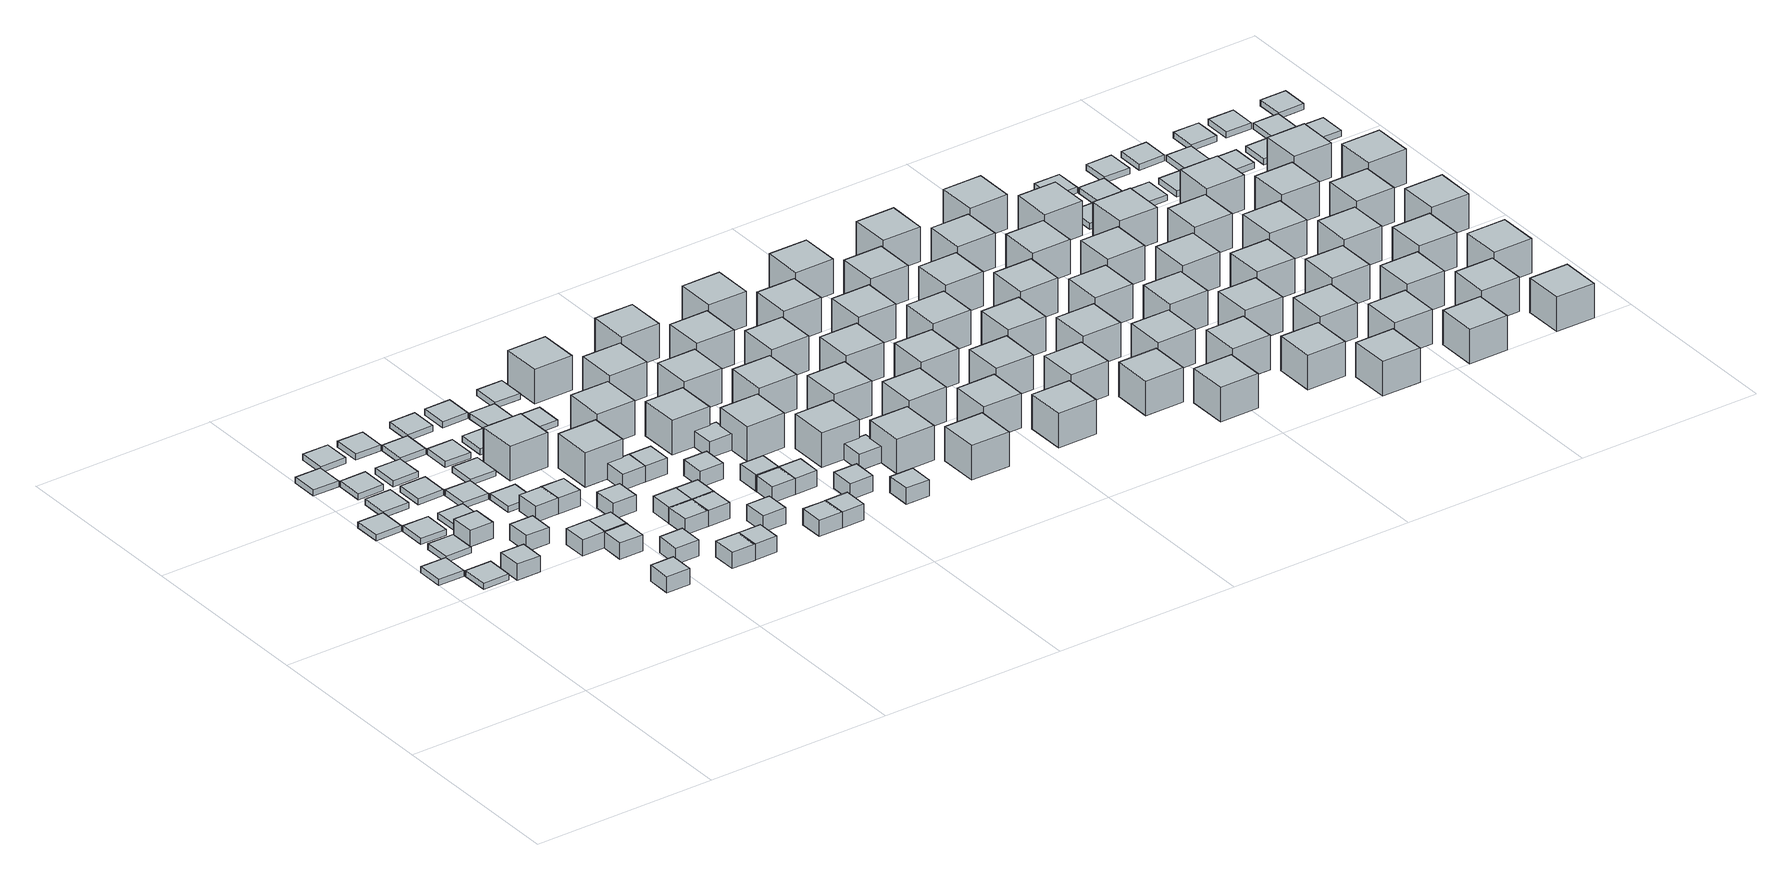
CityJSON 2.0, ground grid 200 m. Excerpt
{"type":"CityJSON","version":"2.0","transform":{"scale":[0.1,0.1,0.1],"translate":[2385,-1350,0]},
"CityObjects":{
"object1":{"type":"GenericCityObject","geometry":[{"type":"Solid","lod":"1","boundaries":[[[[0,1,2,3]],[[4,5,1,0]],[[5,6,2,1]],[[6,7,3,2]],[[7,4,0,3]],[[7,6,5,4]]]]}]},
"object2":{"type":"GenericCityObject","geometry":[{"type":"Solid","lod":"1","boundaries":[[[[8,9,10,11]],[[12,13,9,8]],[[13,14,10,9]],[[14,15,11,10]],[[15,12,8,11]],[[15,14,13,12]]]]}]},
"object3":{"type":"GenericCityObject","geometry":[{"type":"Solid","lod":"1","boundaries":[[[[16,17,18,19]],[[20,21,17,16]],[[21,22,18,17]],[[22,23,19,18]],[[23,20,16,19]],[[23,22,21,20]]]]}]},
"object4":{"type":"GenericCityObject","geometry":[{"type":"Solid","lod":"1","boundaries":[[[[24,25,26,27]],[[28,29,25,24]],[[29,30,26,25]],[[30,31,27,26]],[[31,28,24,27]],[[31,30,29,28]]]]}]},
"object5":{"type":"GenericCityObject","geometry":[{"type":"Solid","lod":"1","boundaries":[[[[32,33,34,35]],[[36,37,33,32]],[[37,38,34,33]],[[38,39,35,34]],[[39,36,32,35]],[[39,38,37,36]]]]}]},
"object6":{"type":"GenericCityObject","geometry":[{"type":"Solid","lod":"1","boundaries":[[[[40,41,42,43]],[[44,45,41,40]],[[45,46,42,41]],[[46,47,43,42]],[[47,44,40,43]],[[47,46,45,44]]]]}]},
"object7":{"type":"GenericCityObject","geometry":[{"type":"Solid","lod":"1","boundaries":[[[[48,49,50,51]],[[52,53,49,48]],[[53,54,50,49]],[[54,55,51,50]],[[55,52,48,51]],[[55,54,53,52]]]]}]},
"object8":{"type":"GenericCityObject","geometry":[{"type":"Solid","lod":"1","boundaries":[[[[56,57,58,59]],[[60,61,57,56]],[[61,62,58,57]],[[62,63,59,58]],[[63,60,56,59]],[[63,62,61,60]]]]}]},
"object9":{"type":"GenericCityObject","geometry":[{"type":"Solid","lod":"1","boundaries":[[[[64,65,66,67]],[[68,69,65,64]],[[69,70,66,65]],[[70,71,67,66]],[[71,68,64,67]],[[71,70,69,68]]]]}]},
"object10":{"type":"GenericCityObject","geometry":[{"type":"Solid","lod":"1","boundaries":[[[[72,73,74,75]],[[76,77,73,72]],[[77,78,74,73]],[[78,79,75,74]],[[79,76,72,75]],[[79,78,77,76]]]]}]},
"object11":{"type":"GenericCityObject","geometry":[{"type":"Solid","lod":"1","boundaries":[[[[80,81,82,83]],[[84,85,81,80]],[[85,86,82,81]],[[86,87,83,82]],[[87,84,80,83]],[[87,86,85,84]]]]}]},
"object12":{"type":"GenericCityObject","geometry":[{"type":"Solid","lod":"1","boundaries":[[[[88,89,90,91]],[[92,93,89,88]],[[93,94,90,89]],[[94,95,91,90]],[[95,92,88,91]],[[95,94,93,92]]]]}]},
"object13":{"type":"GenericCityObject","geometry":[{"type":"Solid","lod":"1","boundaries":[[[[96,97,98,99]],[[100,101,97,96]],[[101,102,98,97]],[[102,103,99,98]],[[103,100,96,99]],[[103,102,101,100]]]]}]},
"object14":{"type":"GenericCityObject","geometry":[{"type":"Solid","lod":"1","boundaries":[[[[104,105,106,107]],[[108,109,105,104]],[[109,110,106,105]],[[110,111,107,106]],[[111,108,104,107]],[[111,110,109,108]]]]}]},
"object15":{"type":"GenericCityObject","geometry":[{"type":"Solid","lod":"1","boundaries":[[[[112,113,114,115]],[[116,117,113,112]],[[117,118,114,113]],[[118,119,115,114]],[[119,116,112,115]],[[119,118,117,116]]]]}]},
"object16":{"type":"GenericCityObject","geometry":[{"type":"Solid","lod":"1","boundaries":[[[[120,121,122,123]],[[124,125,121,120]],[[125,126,122,121]],[[126,127,123,122]],[[127,124,120,123]],[[127,126,125,124]]]]}]},
"object17":{"type":"GenericCityObject","geometry":[{"type":"Solid","lod":"1","boundaries":[[[[128,129,130,131]],[[132,133,129,128]],[[133,134,130,129]],[[134,135,131,130]],[[135,132,128,131]],[[135,134,133,132]]]]}]},
"object18":{"type":"GenericCityObject","geometry":[{"type":"Solid","lod":"1","boundaries":[[[[136,137,138,139]],[[140,141,137,136]],[[141,142,138,137]],[[142,143,139,138]],[[143,140,136,139]],[[143,142,141,140]]]]}]},
"object19":{"type":"GenericCityObject","geometry":[{"type":"Solid","lod":"1","boundaries":[[[[144,145,146,147]],[[148,149,145,144]],[[149,150,146,145]],[[150,151,147,146]],[[151,148,144,147]],[[151,150,149,148]]]]}]},
"object20":{"type":"GenericCityObject","geometry":[{"type":"Solid","lod":"1","boundaries":[[[[152,153,154,155]],[[156,157,153,152]],[[157,158,154,153]],[[158,159,155,154]],[[159,156,152,155]],[[159,158,157,156]]]]}]},
"object21":{"type":"GenericCityObject","geometry":[{"type":"Solid","lod":"1","boundaries":[[[[160,161,162,163]],[[164,165,161,160]],[[165,166,162,161]],[[166,167,163,162]],[[167,164,160,163]],[[167,166,165,164]]]]}]},
"object22":{"type":"GenericCityObject","geometry":[{"type":"Solid","lod":"1","boundaries":[[[[168,169,170,171]],[[172,173,169,168]],[[173,174,170,169]],[[174,175,171,170]],[[175,172,168,171]],[[175,174,173,172]]]]}]},
"object23":{"type":"GenericCityObject","geometry":[{"type":"Solid","lod":"1","boundaries":[[[[176,177,178,179]],[[180,181,177,176]],[[181,182,178,177]],[[182,183,179,178]],[[183,180,176,179]],[[183,182,181,180]]]]}]},
"object24":{"type":"GenericCityObject","geometry":[{"type":"Solid","lod":"1","boundaries":[[[[184,185,186,187]],[[188,189,185,184]],[[189,190,186,185]],[[190,191,187,186]],[[191,188,184,187]],[[191,190,189,188]]]]}]},
"object25":{"type":"GenericCityObject","geometry":[{"type":"Solid","lod":"1","boundaries":[[[[192,193,194,195]],[[196,197,193,192]],[[197,198,194,193]],[[198,199,195,194]],[[199,196,192,195]],[[199,198,197,196]]]]}]},
"object26":{"type":"GenericCityObject","geometry":[{"type":"Solid","lod":"1","boundaries":[[[[200,201,202,203]],[[204,205,201,200]],[[205,206,202,201]],[[206,207,203,202]],[[207,204,200,203]],[[207,206,205,204]]]]}]},
"object27":{"type":"GenericCityObject","geometry":[{"type":"Solid","lod":"1","boundaries":[[[[208,209,210,211]],[[212,213,209,208]],[[213,214,210,209]],[[214,215,211,210]],[[215,212,208,211]],[[215,214,213,212]]]]}]},
"object28":{"type":"GenericCityObject","geometry":[{"type":"Solid","lod":"1","boundaries":[[[[216,217,218,219]],[[220,221,217,216]],[[221,222,218,217]],[[222,223,219,218]],[[223,220,216,219]],[[223,222,221,220]]]]}]},
"object29":{"type":"GenericCityObject","geometry":[{"type":"Solid","lod":"1","boundaries":[[[[224,225,226,227]],[[228,229,225,224]],[[229,230,226,225]],[[230,231,227,226]],[[231,228,224,227]],[[231,230,229,228]]]]}]},
"object30":{"type":"GenericCityObject","geometry":[{"type":"Solid","lod":"1","boundaries":[[[[232,233,234,235]],[[236,237,233,232]],[[237,238,234,233]],[[238,239,235,234]],[[239,236,232,235]],[[239,238,237,236]]]]}]},
"object31":{"type":"GenericCityObject","geometry":[{"type":"Solid","lod":"1","boundaries":[[[[240,241,242,243]],[[244,245,241,240]],[[245,246,242,241]],[[246,247,243,242]],[[247,244,240,243]],[[247,246,245,244]]]]}]},
"object32":{"type":"GenericCityObject","geometry":[{"type":"Solid","lod":"1","boundaries":[[[[248,249,250,251]],[[252,253,249,248]],[[253,254,250,249]],[[254,255,251,250]],[[255,252,248,251]],[[255,254,253,252]]]]}]},
"object33":{"type":"GenericCityObject","geometry":[{"type":"Solid","lod":"1","boundaries":[[[[256,257,258,259]],[[260,261,257,256]],[[261,262,258,257]],[[262,263,259,258]],[[263,260,256,259]],[[263,262,261,260]]]]}]},
"object34":{"type":"GenericCityObject","geometry":[{"type":"Solid","lod":"1","boundaries":[[[[264,265,266,267]],[[268,269,265,264]],[[269,270,266,265]],[[270,271,267,266]],[[271,268,264,267]],[[271,270,269,268]]]]}]},
"object35":{"type":"GenericCityObject","geometry":[{"type":"Solid","lod":"1","boundaries":[[[[272,273,274,275]],[[276,277,273,272]],[[277,278,274,273]],[[278,279,275,274]],[[279,276,272,275]],[[279,278,277,276]]]]}]},
"object36":{"type":"GenericCityObject","geometry":[{"type":"Solid","lod":"1","boundaries":[[[[280,281,282,283]],[[284,285,281,280]],[[285,286,282,281]],[[286,287,283,282]],[[287,284,280,283]],[[287,286,285,284]]]]}]},
"object37":{"type":"GenericCityObject","geometry":[{"type":"Solid","lod":"1","boundaries":[[[[288,289,290,291]],[[292,293,289,288]],[[293,294,290,289]],[[294,295,291,290]],[[295,292,288,291]],[[295,294,293,292]]]]}]},
"object38":{"type":"GenericCityObject","geometry":[{"type":"Solid","lod":"1","boundaries":[[[[296,297,298,299]],[[300,301,297,296]],[[301,302,298,297]],[[302,303,299,298]],[[303,300,296,299]],[[303,302,301,300]]]]}]},
"object39":{"type":"GenericCityObject","geometry":[{"type":"Solid","lod":"1","boundaries":[[[[304,305,306,307]],[[308,309,305,304]],[[309,310,306,305]],[[310,311,307,306]],[[311,308,304,307]],[[311,310,309,308]]]]}]},
"object40":{"type":"GenericCityObject","geometry":[{"type":"Solid","lod":"1","boundaries":[[[[312,313,314,315]],[[316,317,313,312]],[[317,318,314,313]],[[318,319,315,314]],[[319,316,312,315]],[[319,318,317,316]]]]}]},
"object41":{"type":"GenericCityObject","geometry":[{"type":"Solid","lod":"1","boundaries":[[[[320,321,322,323]],[[324,325,321,320]],[[325,326,322,321]],[[326,327,323,322]],[[327,324,320,323]],[[327,326,325,324]]]]}]},
"object42":{"type":"GenericCityObject","geometry":[{"type":"Solid","lod":"1","boundaries":[[[[328,329,330,331]],[[332,333,329,328]],[[333,334,330,329]],[[334,335,331,330]],[[335,332,328,331]],[[335,334,333,332]]]]}]},
"object43":{"type":"GenericCityObject","geometry":[{"type":"Solid","lod":"1","boundaries":[[[[336,337,338,339]],[[340,341,337,336]],[[341,342,338,337]],[[342,343,339,338]],[[343,340,336,339]],[[343,342,341,340]]]]}]},
"object44":{"type":"GenericCityObject","geometry":[{"type":"Solid","lod":"1","boundaries":[[[[344,345,346,347]],[[348,349,345,344]],[[349,350,346,345]],[[350,351,347,346]],[[351,348,344,347]],[[351,350,349,348]]]]}]},
"object45":{"type":"GenericCityObject","geometry":[{"type":"Solid","lod":"1","boundaries":[[[[352,353,354,355]],[[356,357,353,352]],[[357,358,354,353]],[[358,359,355,354]],[[359,356,352,355]],[[359,358,357,356]]]]}]},
"object46":{"type":"GenericCityObject","geometry":[{"type":"Solid","lod":"1","boundaries":[[[[360,361,362,363]],[[364,365,361,360]],[[365,366,362,361]],[[366,367,363,362]],[[367,364,360,363]],[[367,366,365,364]]]]}]},
"object47":{"type":"GenericCityObject","geometry":[{"type":"Solid","lod":"1","boundaries":[[[[368,369,370,371]],[[372,373,369,368]],[[373,374,370,369]],[[374,375,371,370]],[[375,372,368,371]],[[375,374,373,372]]]]}]},
"object48":{"type":"GenericCityObject","geometry":[{"type":"Solid","lod":"1","boundaries":[[[[376,377,378,379]],[[380,381,377,376]],[[381,382,378,377]],[[382,383,379,378]],[[383,380,376,379]],[[383,382,381,380]]]]}]},
"object49":{"type":"GenericCityObject","geometry":[{"type":"Solid","lod":"1","boundaries":[[[[384,385,386,387]],[[388,389,385,384]],[[389,390,386,385]],[[390,391,387,386]],[[391,388,384,387]],[[391,390,389,388]]]]}]},
"object50":{"type":"GenericCityObject","geometry":[{"type":"Solid","lod":"1","boundaries":[[[[392,393,394,395]],[[396,397,393,392]],[[397,398,394,393]],[[398,399,395,394]],[[399,396,392,395]],[[399,398,397,396]]]]}]},
"object51":{"type":"GenericCityObject","geometry":[{"type":"Solid","lod":"1","boundaries":[[[[400,401,402,403]],[[404,405,401,400]],[[405,406,402,401]],[[406,407,403,402]],[[407,404,400,403]],[[407,406,405,404]]]]}]},
"object52":{"type":"GenericCityObject","geometry":[{"type":"Solid","lod":"1","boundaries":[[[[408,409,410,411]],[[412,413,409,408]],[[413,414,410,409]],[[414,415,411,410]],[[415,412,408,411]],[[415,414,413,412]]]]}]},
"object53":{"type":"GenericCityObject","geometry":[{"type":"Solid","lod":"1","boundaries":[[[[416,417,418,419]],[[420,421,417,416]],[[421,422,418,417]],[[422,423,419,418]],[[423,420,416,419]],[[423,422,421,420]]]]}]},
"object54":{"type":"GenericCityObject","geometry":[{"type":"Solid","lod":"1","boundaries":[[[[424,425,426,427]],[[428,429,425,424]],[[429,430,426,425]],[[430,431,427,426]],[[431,428,424,427]],[[431,430,429,428]]]]}]},
"object55":{"type":"GenericCityObject","geometry":[{"type":"Solid","lod":"1","boundaries":[[[[432,433,434,435]],[[436,437,433,432]],[[437,438,434,433]],[[438,439,435,434]],[[439,436,432,435]],[[439,438,437,436]]]]}]},
"object56":{"type":"GenericCityObject","geometry":[{"type":"Solid","lod":"1","boundaries":[[[[440,441,442,443]],[[444,445,441,440]],[[445,446,442,441]],[[446,447,443,442]],[[447,444,440,443]],[[447,446,445,444]]]]}]},
"object57":{"type":"GenericCityObject","geometry":[{"type":"Solid","lod":"1","boundaries":[[[[448,449,450,451]],[[452,453,449,448]],[[453,454,450,449]],[[454,455,451,450]],[[455,452,448,451]],[[455,454,453,452]]]]}]},
"object58":{"type":"GenericCityObject","geometry":[{"type":"Solid","lod":"1","boundaries":[[[[456,457,458,459]],[[460,461,457,456]],[[461,462,458,457]],[[462,463,459,458]],[[463,460,456,459]],[[463,462,461,460]]]]}]},
"object59":{"type":"GenericCityObject","geometry":[{"type":"Solid","lod":"1","boundaries":[[[[464,465,466,467]],[[468,469,465,464]],[[469,470,466,465]],[[470,471,467,466]],[[471,468,464,467]],[[471,470,469,468]]]]}]},
"object60":{"type":"GenericCityObject","geometry":[{"type":"Solid","lod":"1","boundaries":[[[[472,473,474,475]],[[476,477,473,472]],[[477,478,474,473]],[[478,479,475,474]],[[479,476,472,475]],[[479,478,477,476]]]]}]},
"object61":{"type":"GenericCityObject","geometry":[{"type":"Solid","lod":"1","boundaries":[[[[480,481,482,483]],[[484,485,481,480]],[[485,486,482,481]],[[486,487,483,482]],[[487,484,480,483]],[[487,486,485,484]]]]}]},
"object62":{"type":"GenericCityObject","geometry":[{"type":"Solid","lod":"1","boundaries":[[[[488,489,490,491]],[[492,493,489,488]],[[493,494,490,489]],[[494,495,491,490]],[[495,492,488,491]],[[495,494,493,492]]]]}]},
"object63":{"type":"GenericCityObject","geometry":[{"type":"Solid","lod":"1","boundaries":[[[[496,497,498,499]],[[500,501,497,496]],[[501,502,498,497]],[[502,503,499,498]],[[503,500,496,499]],[[503,502,501,500]]]]}]},
"object64":{"type":"GenericCityObject","geometry":[{"type":"Solid","lod":"1","boundaries":[[[[504,505,506,507]],[[508,509,505,504]],[[509,510,506,505]],[[510,511,507,506]],[[511,508,504,507]],[[511,510,509,508]]]]}]},
"object65":{"type":"GenericCityObject","geometry":[{"type":"Solid","lod":"1","boundaries":[[[[512,513,514,515]],[[516,517,513,512]],[[517,518,514,513]],[[518,519,515,514]],[[519,516,512,515]],[[519,518,517,516]]]]}]},
"object66":{"type":"GenericCityObject","geometry":[{"type":"Solid","lod":"1","boundaries":[[[[520,521,522,523]],[[524,525,521,520]],[[525,526,522,521]],[[526,527,523,522]],[[527,524,520,523]],[[527,526,525,524]]]]}]},
"object67":{"type":"GenericCityObject","geometry":[{"type":"Solid","lod":"1","boundaries":[[[[528,529,530,531]],[[532,533,529,528]],[[533,534,530,529]],[[534,535,531,530]],[[535,532,528,531]],[[535,534,533,532]]]]}]},
"object68":{"type":"GenericCityObject","geometry":[{"type":"Solid","lod":"1","boundaries":[[[[536,537,538,539]],[[540,541,537,536]],[[541,542,538,537]],[[542,543,539,538]],[[543,540,536,539]],[[543,542,541,540]]]]}]},
"object69":{"type":"GenericCityObject","geometry":[{"type":"Solid","lod":"1","boundaries":[[[[544,545,546,547]],[[548,549,545,544]],[[549,550,546,545]],[[550,551,547,546]],[[551,548,544,547]],[[551,550,549,548]]]]}]},
"object70":{"type":"GenericCityObject","geometry":[{"type":"Solid","lod":"1","boundaries":[[[[552,553,554,555]],[[556,557,553,552]],[[557,558,554,553]],[[558,559,555,554]],[[559,556,552,555]],[[559,558,557,556]]]]}]},
"object71":{"type":"GenericCityObject","geometry":[{"type":"Solid","lod":"1","boundaries":[[[[560,561,562,563]],[[564,565,561,560]],[[565,566,562,561]],[[566,567,563,562]],[[567,564,560,563]],[[567,566,565,564]]]]}]},
"object72":{"type":"GenericCityObject","geometry":[{"type":"Solid","lod":"1","boundaries":[[[[568,569,570,571]],[[572,573,569,568]],[[573,574,570,569]],[[574,575,571,570]],[[575,572,568,571]],[[575,574,573,572]]]]}]},
"object73":{"type":"GenericCityObject","geometry":[{"type":"Solid","lod":"1","boundaries":[[[[576,577,578,579]],[[580,581,577,576]],[[581,582,578,577]],[[582,583,579,578]],[[583,580,576,579]],[[583,582,581,580]]]]}]},
"object74":{"type":"GenericCityObject","geometry":[{"type":"Solid","lod":"1","boundaries":[[[[584,585,586,587]],[[588,589,585,584]],[[589,590,586,585]],[[590,591,587,586]],[[591,588,584,587]],[[591,590,589,588]]]]}]},
"object75":{"type":"GenericCityObject","geometry":[{"type":"Solid","lod":"1","boundaries":[[[[592,593,594,595]],[[596,597,593,592]],[[597,598,594,593]],[[598,599,595,594]],[[599,596,592,595]],[[599,598,597,596]]]]}]},
"object76":{"type":"GenericCityObject","geometry":[{"type":"Solid","lod":"1","boundaries":[[[[600,601,602,603]],[[604,605,601,600]],[[605,606,602,601]],[[606,607,603,602]],[[607,604,600,603]],[[607,606,605,604]]]]}]},
"object77":{"type":"GenericCityObject","geometry":[{"type":"Solid","lod":"1","boundaries":[[[[608,609,610,611]],[[612,613,609,608]],[[613,614,610,609]],[[614,615,611,610]],[[615,612,608,611]],[[615,614,613,612]]]]}]},
"object78":{"type":"GenericCityObject","geometry":[{"type":"Solid","lod":"1","boundaries":[[[[616,617,618,619]],[[620,621,617,616]],[[621,622,618,617]],[[622,623,619,618]],[[623,620,616,619]],[[623,622,621,620]]]]}]},
"object79":{"type":"GenericCityObject","geometry":[{"type":"Solid","lod":"1","boundaries":[[[[624,625,626,627]],[[628,629,625,624]],[[629,630,626,625]],[[630,631,627,626]],[[631,628,624,627]],[[631,630,629,628]]]]}]},
"object80":{"type":"GenericCityObject","geometry":[{"type":"Solid","lod":"1","boundaries":[[[[632,633,634,635]],[[636,637,633,632]],[[637,638,634,633]],[[638,639,635,634]],[[639,636,632,635]],[[639,638,637,636]]]]}]},
"object81":{"type":"GenericCityObject","geometry":[{"type":"Solid","lod":"1","boundaries":[[[[640,641,642,643]],[[644,645,641,640]],[[645,646,642,641]],[[646,647,643,642]],[[647,644,640,643]],[[647,646,645,644]]]]}]},
"object82":{"type":"GenericCityObject","geometry":[{"type":"Solid","lod":"1","boundaries":[[[[648,649,650,651]],[[652,653,649,648]],[[653,654,650,649]],[[654,655,651,650]],[[655,652,648,651]],[[655,654,653,652]]]]}]},
"object83":{"type":"GenericCityObject","geometry":[{"type":"Solid","lod":"1","boundaries":[[[[656,657,658,659]],[[660,661,657,656]],[[661,662,658,657]],[[662,663,659,658]],[[663,660,656,659]],[[663,662,661,660]]]]}]},
"object84":{"type":"GenericCityObject","geometry":[{"type":"Solid","lod":"1","boundaries":[[[[664,665,666,667]],[[668,669,665,664]],[[669,670,666,665]],[[670,671,667,666]],[[671,668,664,667]],[[671,670,669,668]]]]}]},
"object85":{"type":"GenericCityObject","geometry":[{"type":"Solid","lod":"1","boundaries":[[[[672,673,674,675]],[[676,677,673,672]],[[677,678,674,673]],[[678,679,675,674]],[[679,676,672,675]],[[679,678,677,676]]]]}]},
"object86":{"type":"GenericCityObject","geometry":[{"type":"Solid","lod":"1","boundaries":[[[[680,681,682,683]],[[684,685,681,680]],[[685,686,682,681]],[[686,687,683,682]],[[687,684,680,683]],[[687,686,685,684]]]]}]},
"object87":{"type":"GenericCityObject","geometry":[{"type":"Solid","lod":"1","boundaries":[[[[688,689,690,691]],[[692,693,689,688]],[[693,694,690,689]],[[694,695,691,690]],[[695,692,688,691]],[[695,694,693,692]]]]}]},
"object88":{"type":"GenericCityObject","geometry":[{"type":"Solid","lod":"1","boundaries":[[[[696,697,698,699]],[[700,701,697,696]],[[701,702,698,697]],[[702,703,699,698]],[[703,700,696,699]],[[703,702,701,700]]]]}]},
"object89":{"type":"GenericCityObject","geometry":[{"type":"Solid","lod":"1","boundaries":[[[[704,705,706,707]],[[708,709,705,704]],[[709,710,706,705]],[[710,711,707,706]],[[711,708,704,707]],[[711,710,709,708]]]]}]},
"object90":{"type":"GenericCityObject","geometry":[{"type":"Solid","lod":"1","boundaries":[[[[712,713,714,715]],[[716,717,713,712]],[[717,718,714,713]],[[718,719,715,714]],[[719,716,712,715]],[[719,718,717,716]]]]}]},
"object91":{"type":"GenericCityObject","geometry":[{"type":"Solid","lod":"1","boundaries":[[[[720,721,722,723]],[[724,725,721,720]],[[725,726,722,721]],[[726,727,723,722]],[[727,724,720,723]],[[727,726,725,724]]]]}]},
"object92":{"type":"GenericCityObject","geometry":[{"type":"Solid","lod":"1","boundaries":[[[[728,729,730,731]],[[732,733,729,728]],[[733,734,730,729]],[[734,735,731,730]],[[735,732,728,731]],[[735,734,733,732]]]]}]},
"object93":{"type":"GenericCityObject","geometry":[{"type":"Solid","lod":"1","boundaries":[[[[736,737,738,739]],[[740,741,737,736]],[[741,742,738,737]],[[742,743,739,738]],[[743,740,736,739]],[[743,742,741,740]]]]}]},
"object94":{"type":"GenericCityObject","geometry":[{"type":"Solid","lod":"1","boundaries":[[[[744,745,746,747]],[[748,749,745,744]],[[749,750,746,745]],[[750,751,747,746]],[[751,748,744,747]],[[751,750,749,748]]]]}]},
"object95":{"type":"GenericCityObject","geometry":[{"type":"Solid","lod":"1","boundaries":[[[[752,753,754,755]],[[756,757,753,752]],[[757,758,754,753]],[[758,759,755,754]],[[759,756,752,755]],[[759,758,757,756]]]]}]},
"object96":{"type":"GenericCityObject","geometry":[{"type":"Solid","lod":"1","boundaries":[[[[760,761,762,763]],[[764,765,761,760]],[[765,766,762,761]],[[766,767,763,762]],[[767,764,760,763]],[[767,766,765,764]]]]}]},
"object97":{"type":"GenericCityObject","geometry":[{"type":"Solid","lod":"1","boundaries":[[[[768,769,770,771]],[[772,773,769,768]],[[773,774,770,769]],[[774,775,771,770]],[[775,772,768,771]],[[775,774,773,772]]]]}]},
"object98":{"type":"GenericCityObject","geometry":[{"type":"Solid","lod":"1","boundaries":[[[[776,777,778,779]],[[780,781,777,776]],[[781,782,778,777]],[[782,783,779,778]],[[783,780,776,779]],[[783,782,781,780]]]]}]},
"object99":{"type":"GenericCityObject","geometry":[{"type":"Solid","lod":"1","boundaries":[[[[784,785,786,787]],[[788,789,785,784]],[[789,790,786,785]],[[790,791,787,786]],[[791,788,784,787]],[[791,790,789,788]]]]}]},
"object100":{"type":"GenericCityObject","geometry":[{"type":"Solid","lod":"1","boundaries":[[[[792,793,794,795]],[[796,797,793,792]],[[797,798,794,793]],[[798,799,795,794]],[[799,796,792,795]],[[799,798,797,796]]]]}]},
"object101":{"type":"GenericCityObject","geometry":[{"type":"Solid","lod":"1","boundaries":[[[[800,801,802,803]],[[804,805,801,800]],[[805,806,802,801]],[[806,807,803,802]],[[807,804,800,803]],[[807,806,805,804]]]]}]},
"object102":{"type":"GenericCityObject","geometry":[{"type":"Solid","lod":"1","boundaries":[[[[808,809,810,811]],[[812,813,809,808]],[[813,814,810,809]],[[814,815,811,810]],[[815,812,808,811]],[[815,814,813,812]]]]}]},
"object103":{"type":"GenericCityObject","geometry":[{"type":"Solid","lod":"1","boundaries":[[[[816,817,818,819]],[[820,821,817,816]],[[821,822,818,817]],[[822,823,819,818]],[[823,820,816,819]],[[823,822,821,820]]]]}]},
"object104":{"type":"GenericCityObject","geometry":[{"type":"Solid","lod":"1","boundaries":[[[[824,825,826,827]],[[828,829,825,824]],[[829,830,826,825]],[[830,831,827,826]],[[831,828,824,827]],[[831,830,829,828]]]]}]},
"object105":{"type":"GenericCityObject","geometry":[{"type":"Solid","lod":"1","boundaries":[[[[832,833,834,835]],[[836,837,833,832]],[[837,838,834,833]],[[838,839,835,834]],[[839,836,832,835]],[[839,838,837,836]]]]}]},
"object106":{"type":"GenericCityObject","geometry":[{"type":"Solid","lod":"1","boundaries":[[[[840,841,842,843]],[[844,845,841,840]],[[845,846,842,841]],[[846,847,843,842]],[[847,844,840,843]],[[847,846,845,844]]]]}]},
"object107":{"type":"GenericCityObject","geometry":[{"type":"Solid","lod":"1","boundaries":[[[[848,849,850,851]],[[852,853,849,848]],[[853,854,850,849]],[[854,855,851,850]],[[855,852,848,851]],[[855,854,853,852]]]]}]},
"object108":{"type":"GenericCityObject","geometry":[{"type":"Solid","lod":"1","boundaries":[[[[856,857,858,859]],[[860,861,857,856]],[[861,862,858,857]],[[862,863,859,858]],[[863,860,856,859]],[[863,862,861,860]]]]}]},
"object109":{"type":"GenericCityObject","geometry":[{"type":"Solid","lod":"1","boundaries":[[[[864,865,866,867]],[[868,869,865,864]],[[869,870,866,865]],[[870,871,867,866]],[[871,868,864,867]],[[871,870,869,868]]]]}]},
"object110":{"type":"GenericCityObject","geometry":[{"type":"Solid","lod":"1","boundaries":[[[[872,873,874,875]],[[876,877,873,872]],[[877,878,874,873]],[[878,879,875,874]],[[879,876,872,875]],[[879,878,877,876]]]]}]},
"object111":{"type":"GenericCityObject","geometry":[{"type":"Solid","lod":"1","boundaries":[[[[880,881,882,883]],[[884,885,881,880]],[[885,886,882,881]],[[886,887,883,882]],[[887,884,880,883]],[[887,886,885,884]]]]}]},
"object112":{"type":"GenericCityObject","geometry":[{"type":"Solid","lod":"1","boundaries":[[[[888,889,890,891]],[[892,893,889,888]],[[893,894,890,889]],[[894,895,891,890]],[[895,892,888,891]],[[895,894,893,892]]]]}]},
"object113":{"type":"GenericCityObject","geometry":[{"type":"Solid","lod":"1","boundaries":[[[[896,897,898,899]],[[900,901,897,896]],[[901,902,898,897]],[[902,903,899,898]],[[903,900,896,899]],[[903,902,901,900]]]]}]},
"object114":{"type":"GenericCityObject","geometry":[{"type":"Solid","lod":"1","boundaries":[[[[904,905,906,907]],[[908,909,905,904]],[[909,910,906,905]],[[910,911,907,906]],[[911,908,904,907]],[[911,910,909,908]]]]}]},
"object115":{"type":"GenericCityObject","geometry":[{"type":"Solid","lod":"1","boundaries":[[[[912,913,914,915]],[[916,917,913,912]],[[917,918,914,913]],[[918,919,915,914]],[[919,916,912,915]],[[919,918,917,916]]]]}]},
"object116":{"type":"GenericCityObject","geometry":[{"type":"Solid","lod":"1","boundaries":[[[[920,921,922,923]],[[924,925,921,920]],[[925,926,922,921]],[[926,927,923,922]],[[927,924,920,923]],[[927,926,925,924]]]]}]},
"object117":{"type":"GenericCityObject","geometry":[{"type":"Solid","lod":"1","boundaries":[[[[928,929,930,931]],[[932,933,929,928]],[[933,934,930,929]],[[934,935,931,930]],[[935,932,928,931]],[[935,934,933,932]]]]}]},
"object118":{"type":"GenericCityObject","geometry":[{"type":"Solid","lod":"1","boundaries":[[[[936,937,938,939]],[[940,941,937,936]],[[941,942,938,937]],[[942,943,939,938]],[[943,940,936,939]],[[943,942,941,940]]]]}]},
"object119":{"type":"GenericCityObject","geometry":[{"type":"Solid","lod":"1","boundaries":[[[[944,945,946,947]],[[948,949,945,944]],[[949,950,946,945]],[[950,951,947,946]],[[951,948,944,947]],[[951,950,949,948]]]]}]},
"object120":{"type":"GenericCityObject","geometry":[{"type":"Solid","lod":"1","boundaries":[[[[952,953,954,955]],[[956,957,953,952]],[[957,958,954,953]],[[958,959,955,954]],[[959,956,952,955]],[[959,958,957,956]]]]}]},
"object121":{"type":"GenericCityObject","geometry":[{"type":"Solid","lod":"1","boundaries":[[[[960,961,962,963]],[[964,965,961,960]],[[965,966,962,961]],[[966,967,963,962]],[[967,964,960,963]],[[967,966,965,964]]]]}]},
"object122":{"type":"GenericCityObject","geometry":[{"type":"Solid","lod":"1","boundaries":[[[[968,969,970,971]],[[972,973,969,968]],[[973,974,970,969]],[[974,975,971,970]],[[975,972,968,971]],[[975,974,973,972]]]]}]},
"object123":{"type":"GenericCityObject","geometry":[{"type":"Solid","lod":"1","boundaries":[[[[976,977,978,979]],[[980,981,977,976]],[[981,982,978,977]],[[982,983,979,978]],[[983,980,976,979]],[[983,982,981,980]]]]}]},
"object124":{"type":"GenericCityObject","geometry":[{"type":"Solid","lod":"1","boundaries":[[[[984,985,986,987]],[[988,989,985,984]],[[989,990,986,985]],[[990,991,987,986]],[[991,988,984,987]],[[991,990,989,988]]]]}]},
"object125":{"type":"GenericCityObject","geometry":[{"type":"Solid","lod":"1","boundaries":[[[[992,993,994,995]],[[996,997,993,992]],[[997,998,994,993]],[[998,999,995,994]],[[999,996,992,995]],[[999,998,997,996]]]]}]},
"object126":{"type":"GenericCityObject","geometry":[{"type":"Solid","lod":"1","boundaries":[[[[1000,1001,1002,1003]],[[1004,1005,1001,1000]],[[1005,1006,1002,1001]],[[1006,1007,1003,1002]],[[1007,1004,1000,1003]],[[1007,1006,1005,1004]]]]}]},
"object127":{"type":"GenericCityObject","geometry":[{"type":"Solid","lod":"1","boundaries":[[[[1008,1009,1010,1011]],[[1012,1013,1009,1008]],[[1013,1014,1010,1009]],[[1014,1015,1011,1010]],[[1015,1012,1008,1011]],[[1015,1014,1013,1012]]]]}]},
"object128":{"type":"GenericCityObject","geometry":[{"type":"Solid","lod":"1","boundaries":[[[[1016,1017,1018,1019]],[[1020,1021,1017,1016]],[[1021,1022,1018,1017]],[[1022,1023,1019,1018]],[[1023,1020,1016,1019]],[[1023,1022,1021,1020]]]]}]},
"object129":{"type":"GenericCityObject","geometry":[{"type":"Solid","lod":"1","boundaries":[[[[1024,1025,1026,1027]],[[1028,1029,1025,1024]],[[1029,1030,1026,1025]],[[1030,1031,1027,1026]],[[1031,1028,1024,1027]],[[1031,1030,1029,1028]]]]}]},
"object130":{"type":"GenericCityObject","geometry":[{"type":"Solid","lod":"1","boundaries":[[[[1032,1033,1034,1035]],[[1036,1037,1033,1032]],[[1037,1038,1034,1033]],[[1038,1039,1035,1034]],[[1039,1036,1032,1035]],[[1039,1038,1037,1036]]]]}]},
"object131":{"type":"GenericCityObject","geometry":[{"type":"Solid","lod":"1","boundaries":[[[[1040,1041,1042,1043]],[[1044,1045,1041,1040]],[[1045,1046,1042,1041]],[[1046,1047,1043,1042]],[[1047,1044,1040,1043]],[[1047,1046,1045,1044]]]]}]},
"object132":{"type":"GenericCityObject","geometry":[{"type":"Solid","lod":"1","boundaries":[[[[1048,1049,1050,1051]],[[1052,1053,1049,1048]],[[1053,1054,1050,1049]],[[1054,1055,1051,1050]],[[1055,1052,1048,1051]],[[1055,1054,1053,1052]]]]}]},
"object133":{"type":"GenericCityObject","geometry":[{"type":"Solid","lod":"1","boundaries":[[[[1056,1057,1058,1059]],[[1060,1061,1057,1056]],[[1061,1062,1058,1057]],[[1062,1063,1059,1058]],[[1063,1060,1056,1059]],[[1063,1062,1061,1060]]]]}]},
"object134":{"type":"GenericCityObject","geometry":[{"type":"Solid","lod":"1","boundaries":[[[[1064,1065,1066,1067]],[[1068,1069,1065,1064]],[[1069,1070,1066,1065]],[[1070,1071,1067,1066]],[[1071,1068,1064,1067]],[[1071,1070,1069,1068]]]]}]},
"object135":{"type":"GenericCityObject","geometry":[{"type":"Solid","lod":"1","boundaries":[[[[1072,1073,1074,1075]],[[1076,1077,1073,1072]],[[1077,1078,1074,1073]],[[1078,1079,1075,1074]],[[1079,1076,1072,1075]],[[1079,1078,1077,1076]]]]}]},
"object136":{"type":"GenericCityObject","geometry":[{"type":"Solid","lod":"1","boundaries":[[[[1080,1081,1082,1083]],[[1084,1085,1081,1080]],[[1085,1086,1082,1081]],[[1086,1087,1083,1082]],[[1087,1084,1080,1083]],[[1087,1086,1085,1084]]]]}]},
"object137":{"type":"GenericCityObject","geometry":[{"type":"Solid","lod":"1","boundaries":[[[[1088,1089,1090,1091]],[[1092,1093,1089,1088]],[[1093,1094,1090,1089]],[[1094,1095,1091,1090]],[[1095,1092,1088,1091]],[[1095,1094,1093,1092]]]]}]},
"object138":{"type":"GenericCityObject","geometry":[{"type":"Solid","lod":"1","boundaries":[[[[1096,1097,1098,1099]],[[1100,1101,1097,1096]],[[1101,1102,1098,1097]],[[1102,1103,1099,1098]],[[1103,1100,1096,1099]],[[1103,1102,1101,1100]]]]}]}
},
"vertices":[
[0,2350,0],[289,2350,0],[289,2639,0],[0,2639,0],[0,2350,65],[289,2350,65],[289,2639,65],[0,2639,65],
[300,2050,0],[589,2050,0],[589,2339,0],[300,2339,0],[300,2050,65],[589,2050,65],[589,2339,65],[300,2339,65],
[0,3350,0],[289,3350,0],[289,3639,0],[0,3639,0],[0,3350,65],[289,3350,65],[289,3639,65],[0,3639,65],
[300,2650,0],[589,2650,0],[589,2939,0],[300,2939,0],[300,2650,65],[589,2650,65],[589,2939,65],[300,2939,65],
[300,3050,0],[589,3050,0],[589,3339,0],[300,3339,0],[300,3050,65],[589,3050,65],[589,3339,65],[300,3339,65],
[650,2000,0],[912,2000,0],[912,2262,0],[650,2262,0],[650,2000,175],[912,2000,175],[912,2262,175],[650,2262,175],
[0,4350,0],[289,4350,0],[289,4639,0],[0,4639,0],[0,4350,65],[289,4350,65],[289,4639,65],[0,4639,65],
[300,3650,0],[589,3650,0],[589,3939,0],[300,3939,0],[300,3650,65],[589,3650,65],[589,3939,65],[300,3939,65],
[650,2750,0],[912,2750,0],[912,3012,0],[650,3012,0],[650,2750,175],[912,2750,175],[912,3012,175],[650,3012,175],
[300,4050,0],[589,4050,0],[589,4339,0],[300,4339,0],[300,4050,65],[589,4050,65],[589,4339,65],[300,4339,65],
[700,3050,0],[989,3050,0],[989,3339,0],[700,3339,0],[700,3050,65],[989,3050,65],[989,3339,65],[700,3339,65],
[300,4650,0],[589,4650,0],[589,4939,0],[300,4939,0],[300,4650,65],[589,4650,65],[589,4939,65],[300,4939,65],
[1020,2370,0],[1282,2370,0],[1282,2632,0],[1020,2632,0],[1020,2370,175],[1282,2370,175],[1282,2632,175],[1020,2632,175],
[700,3650,0],[989,3650,0],[989,3939,0],[700,3939,0],[700,3650,65],[989,3650,65],[989,3939,65],[700,3939,65],
[700,4050,0],[989,4050,0],[989,4339,0],[700,4339,0],[700,4050,65],[989,4050,65],[989,4339,65],[700,4339,65],
[1650,1000,0],[1912,1000,0],[1912,1262,0],[1650,1262,0],[1650,1000,175],[1912,1000,175],[1912,1262,175],[1650,1262,175],
[1400,2000,0],[1662,2000,0],[1662,2262,0],[1400,2262,0],[1400,2000,175],[1662,2000,175],[1662,2262,175],[1400,2262,175],
[1000,3350,0],[1289,3350,0],[1289,3639,0],[1000,3639,0],[1000,3350,65],[1289,3350,65],[1289,3639,65],[1000,3639,65],
[700,4650,0],[989,4650,0],[989,4939,0],[700,4939,0],[700,4650,65],[989,4650,65],[989,4939,65],[700,4939,65],
[1650,1750,0],[1912,1750,0],[1912,2012,0],[1650,2012,0],[1650,1750,175],[1912,1750,175],[1912,2012,175],[1650,2012,175],
[1400,2750,0],[1662,2750,0],[1662,3012,0],[1400,3012,0],[1400,2750,175],[1662,2750,175],[1662,3012,175],[1400,3012,175],
[1300,3050,0],[1589,3050,0],[1589,3339,0],[1300,3339,0],[1300,3050,65],[1589,3050,65],[1589,3339,65],[1300,3339,65],
[1650,2000,0],[1912,2000,0],[1912,2262,0],[1650,2262,0],[1650,2000,175],[1912,2000,175],[1912,2262,175],[1650,2262,175],
[1000,4350,0],[1289,4350,0],[1289,4639,0],[1000,4639,0],[1000,4350,65],[1289,4350,65],[1289,4639,65],[1000,4639,65],
[1300,3650,0],[1589,3650,0],[1589,3939,0],[1300,3939,0],[1300,3650,65],[1589,3650,65],[1589,3939,65],[1300,3939,65],
[2020,1370,0],[2282,1370,0],[2282,1632,0],[2020,1632,0],[2020,1370,175],[2282,1370,175],[2282,1632,175],[2020,1632,175],
[1650,2750,0],[1912,2750,0],[1912,3012,0],[1650,3012,0],[1650,2750,175],[1912,2750,175],[1912,3012,175],[1650,3012,175],
[1300,4050,0],[1589,4050,0],[1589,4339,0],[1300,4339,0],[1300,4050,65],[1589,4050,65],[1589,4339,65],[1300,4339,65],
[2400,1000,0],[2662,1000,0],[2662,1262,0],[2400,1262,0],[2400,1000,175],[2662,1000,175],[2662,1262,175],[2400,1262,175],
[1300,4650,0],[1589,4650,0],[1589,4939,0],[1300,4939,0],[1300,4650,65],[1589,4650,65],[1589,4939,65],[1300,4939,65],
[2020,2370,0],[2282,2370,0],[2282,2632,0],[2020,2632,0],[2020,2370,175],[2282,2370,175],[2282,2632,175],[2020,2632,175],
[1650,3500,0],[2079,3500,0],[2079,3929,0],[1650,3929,0],[1650,3500,375],[2079,3500,375],[2079,3929,375],[1650,3929,375],
[2400,1750,0],[2662,1750,0],[2662,2012,0],[2400,2012,0],[2400,1750,175],[2662,1750,175],[2662,2012,175],[2400,2012,175],
[1700,4050,0],[1989,4050,0],[1989,4339,0],[1700,4339,0],[1700,4050,65],[1989,4050,65],[1989,4339,65],[1700,4339,65],
[2650,1000,0],[2912,1000,0],[2912,1262,0],[2650,1262,0],[2650,1000,175],[2912,1000,175],[2912,1262,175],[2650,1262,175],
[2400,2000,0],[2662,2000,0],[2662,2262,0],[2400,2262,0],[2400,2000,175],[2662,2000,175],[2662,2262,175],[2400,2262,175],
[1700,4650,0],[1989,4650,0],[1989,4939,0],[1700,4939,0],[1700,4650,65],[1989,4650,65],[1989,4939,65],[1700,4939,65],
[2150,3000,0],[2579,3000,0],[2579,3429,0],[2150,3429,0],[2150,3000,375],[2579,3000,375],[2579,3429,375],[2150,3429,375],
[2650,1750,0],[2912,1750,0],[2912,2012,0],[2650,2012,0],[2650,1750,175],[2912,1750,175],[2912,2012,175],[2650,2012,175],
[2400,2750,0],[2662,2750,0],[2662,3012,0],[2400,3012,0],[2400,2750,175],[2662,2750,175],[2662,3012,175],[2400,3012,175],
[2650,2000,0],[2912,2000,0],[2912,2262,0],[2650,2262,0],[2650,2000,175],[2912,2000,175],[2912,2262,175],[2650,2262,175],
[2000,4350,0],[2289,4350,0],[2289,4639,0],[2000,4639,0],[2000,4350,65],[2289,4350,65],[2289,4639,65],[2000,4639,65],
[3020,1370,0],[3282,1370,0],[3282,1632,0],[3020,1632,0],[3020,1370,175],[3282,1370,175],[3282,1632,175],[3020,1632,175],
[2650,2750,0],[2912,2750,0],[2912,3012,0],[2650,3012,0],[2650,2750,175],[2912,2750,175],[2912,3012,175],[2650,3012,175],
[2300,4050,0],[2589,4050,0],[2589,4339,0],[2300,4339,0],[2300,4050,65],[2589,4050,65],[2589,4339,65],[2300,4339,65],
[3400,1000,0],[3662,1000,0],[3662,1262,0],[3400,1262,0],[3400,1000,175],[3662,1000,175],[3662,1262,175],[3400,1262,175],
[2300,4650,0],[2589,4650,0],[2589,4939,0],[2300,4939,0],[2300,4650,65],[2589,4650,65],[2589,4939,65],[2300,4939,65],
[3020,2370,0],[3282,2370,0],[3282,2632,0],[3020,2632,0],[3020,2370,175],[3282,2370,175],[3282,2632,175],[3020,2632,175],
[2650,3500,0],[3079,3500,0],[3079,3929,0],[2650,3929,0],[2650,3500,375],[3079,3500,375],[3079,3929,375],[2650,3929,375],
[3400,1750,0],[3662,1750,0],[3662,2012,0],[3400,2012,0],[3400,1750,175],[3662,1750,175],[3662,2012,175],[3400,2012,175],
[3650,1000,0],[3912,1000,0],[3912,1262,0],[3650,1262,0],[3650,1000,175],[3912,1000,175],[3912,1262,175],[3650,1262,175],
[3400,2000,0],[3662,2000,0],[3662,2262,0],[3400,2262,0],[3400,2000,175],[3662,2000,175],[3662,2262,175],[3400,2262,175],
[2650,4500,0],[3079,4500,0],[3079,4929,0],[2650,4929,0],[2650,4500,375],[3079,4500,375],[3079,4929,375],[2650,4929,375],
[3150,3000,0],[3579,3000,0],[3579,3429,0],[3150,3429,0],[3150,3000,375],[3579,3000,375],[3579,3429,375],[3150,3429,375],
[3650,1750,0],[3912,1750,0],[3912,2012,0],[3650,2012,0],[3650,1750,175],[3912,1750,175],[3912,2012,175],[3650,2012,175],
[3400,2750,0],[3662,2750,0],[3662,3012,0],[3400,3012,0],[3400,2750,175],[3662,2750,175],[3662,3012,175],[3400,3012,175],
[4020,1370,0],[4282,1370,0],[4282,1632,0],[4020,1632,0],[4020,1370,175],[4282,1370,175],[4282,1632,175],[4020,1632,175],
[3150,4000,0],[3579,4000,0],[3579,4429,0],[3150,4429,0],[3150,4000,375],[3579,4000,375],[3579,4429,375],[3150,4429,375],
[3650,2500,0],[4079,2500,0],[4079,2929,0],[3650,2929,0],[3650,2500,375],[4079,2500,375],[4079,2929,375],[3650,2929,375],
[4400,1000,0],[4662,1000,0],[4662,1262,0],[4400,1262,0],[4400,1000,175],[4662,1000,175],[4662,1262,175],[4400,1262,175],
[3650,3500,0],[4079,3500,0],[4079,3929,0],[3650,3929,0],[3650,3500,375],[4079,3500,375],[4079,3929,375],[3650,3929,375],
[4150,2000,0],[4579,2000,0],[4579,2429,0],[4150,2429,0],[4150,2000,375],[4579,2000,375],[4579,2429,375],[4150,2429,375],
[4400,1750,0],[4662,1750,0],[4662,2012,0],[4400,2012,0],[4400,1750,175],[4662,1750,175],[4662,2012,175],[4400,2012,175],
[3650,4500,0],[4079,4500,0],[4079,4929,0],[3650,4929,0],[3650,4500,375],[4079,4500,375],[4079,4929,375],[3650,4929,375],
[4150,3000,0],[4579,3000,0],[4579,3429,0],[4150,3429,0],[4150,3000,375],[4579,3000,375],[4579,3429,375],[4150,3429,375],
[4650,1500,0],[5079,1500,0],[5079,1929,0],[4650,1929,0],[4650,1500,375],[5079,1500,375],[5079,1929,375],[4650,1929,375],
[4150,4000,0],[4579,4000,0],[4579,4429,0],[4150,4429,0],[4150,4000,375],[4579,4000,375],[4579,4429,375],[4150,4429,375],
[4650,2500,0],[5079,2500,0],[5079,2929,0],[4650,2929,0],[4650,2500,375],[5079,2500,375],[5079,2929,375],[4650,2929,375],
[5150,1000,0],[5579,1000,0],[5579,1429,0],[5150,1429,0],[5150,1000,375],[5579,1000,375],[5579,1429,375],[5150,1429,375],
[4650,3500,0],[5079,3500,0],[5079,3929,0],[4650,3929,0],[4650,3500,375],[5079,3500,375],[5079,3929,375],[4650,3929,375],
[5150,2000,0],[5579,2000,0],[5579,2429,0],[5150,2429,0],[5150,2000,375],[5579,2000,375],[5579,2429,375],[5150,2429,375],
[4650,4500,0],[5079,4500,0],[5079,4929,0],[4650,4929,0],[4650,4500,375],[5079,4500,375],[5079,4929,375],[4650,4929,375],
[5150,3000,0],[5579,3000,0],[5579,3429,0],[5150,3429,0],[5150,3000,375],[5579,3000,375],[5579,3429,375],[5150,3429,375],
[5650,1500,0],[6079,1500,0],[6079,1929,0],[5650,1929,0],[5650,1500,375],[6079,1500,375],[6079,1929,375],[5650,1929,375],
[5150,4000,0],[5579,4000,0],[5579,4429,0],[5150,4429,0],[5150,4000,375],[5579,4000,375],[5579,4429,375],[5150,4429,375],
[5650,2500,0],[6079,2500,0],[6079,2929,0],[5650,2929,0],[5650,2500,375],[6079,2500,375],[6079,2929,375],[5650,2929,375],
[6150,1000,0],[6579,1000,0],[6579,1429,0],[6150,1429,0],[6150,1000,375],[6579,1000,375],[6579,1429,375],[6150,1429,375],
[5650,3500,0],[6079,3500,0],[6079,3929,0],[5650,3929,0],[5650,3500,375],[6079,3500,375],[6079,3929,375],[5650,3929,375],
[6150,2000,0],[6579,2000,0],[6579,2429,0],[6150,2429,0],[6150,2000,375],[6579,2000,375],[6579,2429,375],[6150,2429,375],
[5650,4500,0],[6079,4500,0],[6079,4929,0],[5650,4929,0],[5650,4500,375],[6079,4500,375],[6079,4929,375],[5650,4929,375],
[6150,3000,0],[6579,3000,0],[6579,3429,0],[6150,3429,0],[6150,3000,375],[6579,3000,375],[6579,3429,375],[6150,3429,375],
[6650,1500,0],[7079,1500,0],[7079,1929,0],[6650,1929,0],[6650,1500,375],[7079,1500,375],[7079,1929,375],[6650,1929,375],
[6150,4000,0],[6579,4000,0],[6579,4429,0],[6150,4429,0],[6150,4000,375],[6579,4000,375],[6579,4429,375],[6150,4429,375],
[6650,2500,0],[7079,2500,0],[7079,2929,0],[6650,2929,0],[6650,2500,375],[7079,2500,375],[7079,2929,375],[6650,2929,375],
[7150,1000,0],[7579,1000,0],[7579,1429,0],[7150,1429,0],[7150,1000,375],[7579,1000,375],[7579,1429,375],[7150,1429,375],
[6650,3500,0],[7079,3500,0],[7079,3929,0],[6650,3929,0],[6650,3500,375],[7079,3500,375],[7079,3929,375],[6650,3929,375],
[7150,2000,0],[7579,2000,0],[7579,2429,0],[7150,2429,0],[7150,2000,375],[7579,2000,375],[7579,2429,375],[7150,2429,375],
[7650,500,0],[8079,500,0],[8079,929,0],[7650,929,0],[7650,500,375],[8079,500,375],[8079,929,375],[7650,929,375],
[6650,4500,0],[7079,4500,0],[7079,4929,0],[6650,4929,0],[6650,4500,375],[7079,4500,375],[7079,4929,375],[6650,4929,375],
[7150,3000,0],[7579,3000,0],[7579,3429,0],[7150,3429,0],[7150,3000,375],[7579,3000,375],[7579,3429,375],[7150,3429,375],
[7650,1500,0],[8079,1500,0],[8079,1929,0],[7650,1929,0],[7650,1500,375],[8079,1500,375],[8079,1929,375],[7650,1929,375],
[7150,4000,0],[7579,4000,0],[7579,4429,0],[7150,4429,0],[7150,4000,375],[7579,4000,375],[7579,4429,375],[7150,4429,375],
[7650,2500,0],[8079,2500,0],[8079,2929,0],[7650,2929,0],[7650,2500,375],[8079,2500,375],[8079,2929,375],[7650,2929,375],
[8150,1000,0],[8579,1000,0],[8579,1429,0],[8150,1429,0],[8150,1000,375],[8579,1000,375],[8579,1429,375],[8150,1429,375],
[7650,3500,0],[8079,3500,0],[8079,3929,0],[7650,3929,0],[7650,3500,375],[8079,3500,375],[8079,3929,375],[7650,3929,375],
[8150,2000,0],[8579,2000,0],[8579,2429,0],[8150,2429,0],[8150,2000,375],[8579,2000,375],[8579,2429,375],[8150,2429,375],
[8650,500,0],[9079,500,0],[9079,929,0],[8650,929,0],[8650,500,375],[9079,500,375],[9079,929,375],[8650,929,375],
[7650,4500,0],[8079,4500,0],[8079,4929,0],[7650,4929,0],[7650,4500,375],[8079,4500,375],[8079,4929,375],[7650,4929,375],
[8150,3000,0],[8579,3000,0],[8579,3429,0],[8150,3429,0],[8150,3000,375],[8579,3000,375],[8579,3429,375],[8150,3429,375],
[8650,1500,0],[9079,1500,0],[9079,1929,0],[8650,1929,0],[8650,1500,375],[9079,1500,375],[9079,1929,375],[8650,1929,375],
[9150,0,0],[9579,0,0],[9579,429,0],[9150,429,0],[9150,0,375],[9579,0,375],[9579,429,375],[9150,429,375],
[8150,4000,0],[8579,4000,0],[8579,4429,0],[8150,4429,0],[8150,4000,375],[8579,4000,375],[8579,4429,375],[8150,4429,375],
[8650,2500,0],[9079,2500,0],[9079,2929,0],[8650,2929,0],[8650,2500,375],[9079,2500,375],[9079,2929,375],[8650,2929,375],
[9150,1000,0],[9579,1000,0],[9579,1429,0],[9150,1429,0],[9150,1000,375],[9579,1000,375],[9579,1429,375],[9150,1429,375],
[8650,3500,0],[9079,3500,0],[9079,3929,0],[8650,3929,0],[8650,3500,375],[9079,3500,375],[9079,3929,375],[8650,3929,375],
[9150,2000,0],[9579,2000,0],[9579,2429,0],[9150,2429,0],[9150,2000,375],[9579,2000,375],[9579,2429,375],[9150,2429,375],
[9650,500,0],[10079,500,0],[10079,929,0],[9650,929,0],[9650,500,375],[10079,500,375],[10079,929,375],[9650,929,375],
[8700,4050,0],[8989,4050,0],[8989,4339,0],[8700,4339,0],[8700,4050,65],[8989,4050,65],[8989,4339,65],[8700,4339,65],
[8700,4650,0],[8989,4650,0],[8989,4939,0],[8700,4939,0],[8700,4650,65],[8989,4650,65],[8989,4939,65],[8700,4939,65],
[9150,3000,0],[9579,3000,0],[9579,3429,0],[9150,3429,0],[9150,3000,375],[9579,3000,375],[9579,3429,375],[9150,3429,375],
[9650,1500,0],[10079,1500,0],[10079,1929,0],[9650,1929,0],[9650,1500,375],[10079,1500,375],[10079,1929,375],[9650,1929,375],
[10150,0,0],[10579,0,0],[10579,429,0],[10150,429,0],[10150,0,375],[10579,0,375],[10579,429,375],[10150,429,375],
[9000,4350,0],[9289,4350,0],[9289,4639,0],[9000,4639,0],[9000,4350,65],[9289,4350,65],[9289,4639,65],[9000,4639,65],
[9650,2500,0],[10079,2500,0],[10079,2929,0],[9650,2929,0],[9650,2500,375],[10079,2500,375],[10079,2929,375],[9650,2929,375],
[9300,4050,0],[9589,4050,0],[9589,4339,0],[9300,4339,0],[9300,4050,65],[9589,4050,65],[9589,4339,65],[9300,4339,65],
[10150,1000,0],[10579,1000,0],[10579,1429,0],[10150,1429,0],[10150,1000,375],[10579,1000,375],[10579,1429,375],[10150,1429,375],
[9300,4650,0],[9589,4650,0],[9589,4939,0],[9300,4939,0],[9300,4650,65],[9589,4650,65],[9589,4939,65],[9300,4939,65],
[9650,3500,0],[10079,3500,0],[10079,3929,0],[9650,3929,0],[9650,3500,375],[10079,3500,375],[10079,3929,375],[9650,3929,375],
[10150,2000,0],[10579,2000,0],[10579,2429,0],[10150,2429,0],[10150,2000,375],[10579,2000,375],[10579,2429,375],[10150,2429,375],
[10650,500,0],[11079,500,0],[11079,929,0],[10650,929,0],[10650,500,375],[11079,500,375],[11079,929,375],[10650,929,375],
[9700,4050,0],[9989,4050,0],[9989,4339,0],[9700,4339,0],[9700,4050,65],[9989,4050,65],[9989,4339,65],[9700,4339,65],
[9700,4650,0],[9989,4650,0],[9989,4939,0],[9700,4939,0],[9700,4650,65],[9989,4650,65],[9989,4939,65],[9700,4939,65],
[10150,3000,0],[10579,3000,0],[10579,3429,0],[10150,3429,0],[10150,3000,375],[10579,3000,375],[10579,3429,375],[10150,3429,375],
[10650,1500,0],[11079,1500,0],[11079,1929,0],[10650,1929,0],[10650,1500,375],[11079,1500,375],[11079,1929,375],[10650,1929,375],
[11150,0,0],[11579,0,0],[11579,429,0],[11150,429,0],[11150,0,375],[11579,0,375],[11579,429,375],[11150,429,375],
[10000,4350,0],[10289,4350,0],[10289,4639,0],[10000,4639,0],[10000,4350,65],[10289,4350,65],[10289,4639,65],[10000,4639,65],
[10650,2500,0],[11079,2500,0],[11079,2929,0],[10650,2929,0],[10650,2500,375],[11079,2500,375],[11079,2929,375],[10650,2929,375],
[10300,4050,0],[10589,4050,0],[10589,4339,0],[10300,4339,0],[10300,4050,65],[10589,4050,65],[10589,4339,65],[10300,4339,65],
[11150,1000,0],[11579,1000,0],[11579,1429,0],[11150,1429,0],[11150,1000,375],[11579,1000,375],[11579,1429,375],[11150,1429,375],
[10300,4650,0],[10589,4650,0],[10589,4939,0],[10300,4939,0],[10300,4650,65],[10589,4650,65],[10589,4939,65],[10300,4939,65],
[10650,3500,0],[11079,3500,0],[11079,3929,0],[10650,3929,0],[10650,3500,375],[11079,3500,375],[11079,3929,375],[10650,3929,375],
[11150,2000,0],[11579,2000,0],[11579,2429,0],[11150,2429,0],[11150,2000,375],[11579,2000,375],[11579,2429,375],[11150,2429,375],
[10700,4050,0],[10989,4050,0],[10989,4339,0],[10700,4339,0],[10700,4050,65],[10989,4050,65],[10989,4339,65],[10700,4339,65],
[10700,4650,0],[10989,4650,0],[10989,4939,0],[10700,4939,0],[10700,4650,65],[10989,4650,65],[10989,4939,65],[10700,4939,65],
[11150,3000,0],[11579,3000,0],[11579,3429,0],[11150,3429,0],[11150,3000,375],[11579,3000,375],[11579,3429,375],[11150,3429,375],
[11000,4350,0],[11289,4350,0],[11289,4639,0],[11000,4639,0],[11000,4350,65],[11289,4350,65],[11289,4639,65],[11000,4639,65],
[11300,4050,0],[11589,4050,0],[11589,4339,0],[11300,4339,0],[11300,4050,65],[11589,4050,65],[11589,4339,65],[11300,4339,65],
[11300,4650,0],[11589,4650,0],[11589,4939,0],[11300,4939,0],[11300,4650,65],[11589,4650,65],[11589,4939,65],[11300,4939,65]
]}
